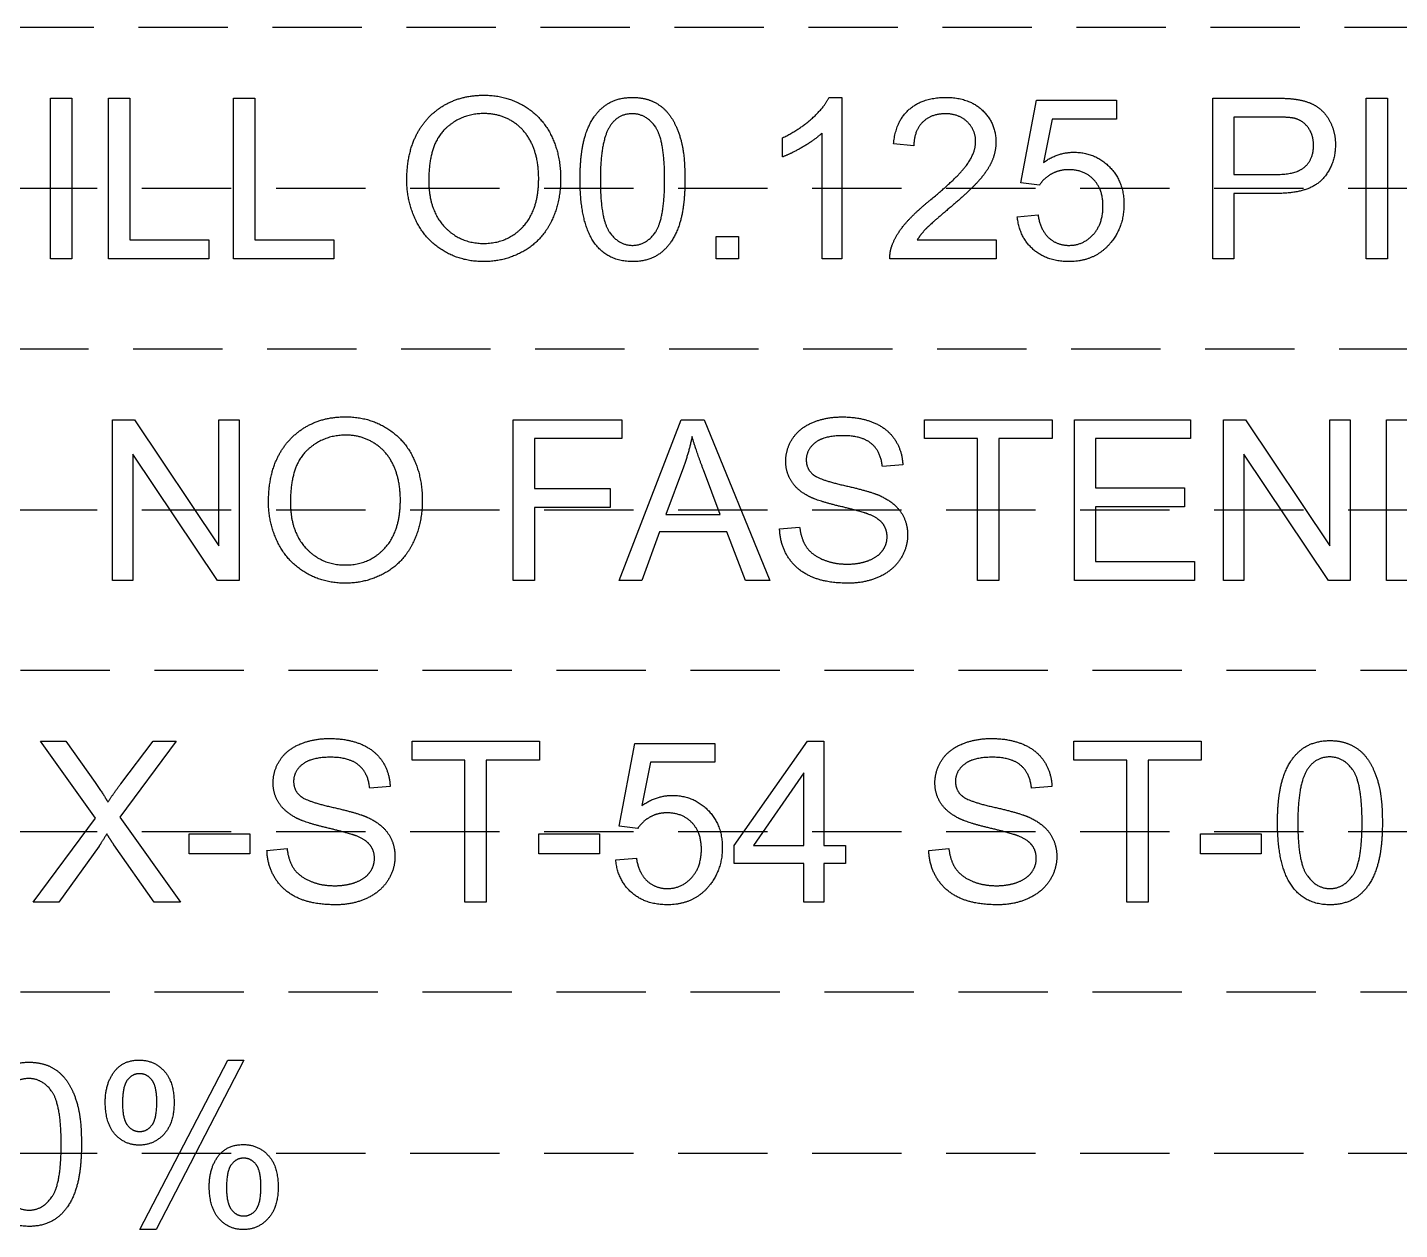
# Model space of a CAD drawing. Header units: millimetres. Extents: x 0 to 340, y 0 to 220.
# Drawn here: x 38.11 to 45.79, y 14.77 to 21.5 of the extents above; entities that cross this region are included whole.
import ezdxf

# ---------------------------------------------------------------- set-up
doc = ezdxf.new("R2010")
doc.units = ezdxf.units.MM
doc.linetypes.add('DASHED', pattern=[0.75, 0.5, -0.25])
doc.layers.get('0').update_dxf_attribs({"linetype": 'CONTINUOUS'})

msp = doc.modelspace()

# ---------------------------------------------------------------- linework, layer by layer
at = {"linetype": 'DASHED'}
for p, q in [((53.48, 21.5), (20, 21.5)), ((20, 20.6), (53.48, 20.6)), ((49.7, 19.7), (20, 19.7)), ((20, 18.8), (49.7, 18.8)), ((51.32, 17.9), (20, 17.9)), ((20, 17), (51.32, 17)), ((51.32, 16.1), (20, 16.1)), ((20, 15.2), (51.32, 15.2))]:
    msp.add_line(p, q, dxfattribs=at)
for p, q in [((38.2382, 20.2046), (38.2382, 21.1046)), ((38.2382, 21.1046), (38.3573, 21.1046)), ((38.3573, 21.1046), (38.3573, 20.2046)), ((38.5623, 20.2046), (38.5623, 21.1046)), ((38.5623, 21.1046), (38.6814, 21.1046)), ((38.6814, 21.1046), (38.6814, 20.3108)), ((39.2616, 20.2046), (39.2616, 21.1046)), ((39.2616, 21.1046), (39.3807, 21.1046)), ((39.3807, 21.1046), (39.3807, 20.3108)), ((42.5952, 21.1083), (42.6664, 21.1083)), ((42.6664, 21.1083), (42.6664, 20.2046)), ((43.6683, 20.6301), (43.7555, 21.0924)), ((43.7555, 21.0924), (44.203, 21.0924)), ((44.203, 21.0924), (44.203, 20.9868)), ((44.742, 20.2046), (44.742, 21.1046)), ((44.742, 21.1046), (45.0815, 21.1046)), ((45.6009, 20.2046), (45.6009, 21.1046)), ((45.6009, 21.1046), (45.72, 21.1046)), ((45.72, 21.1046), (45.72, 20.2046)), ((43.8439, 20.9868), (43.7954, 20.7449)), ((44.203, 20.9868), (43.8439, 20.9868)), ((45.0913, 20.9984), (44.8611, 20.9984)), ((44.8611, 20.9984), (44.8611, 20.6767)), ((42.5559, 20.2046), (42.5559, 20.9088)), ((42.3349, 20.7756), (42.3349, 20.8824)), ((43.0697, 20.8364), (42.9561, 20.848)), ((44.8611, 20.6767), (45.0938, 20.6767)), ((43.772, 20.6166), (43.6683, 20.6301)), ((45.092, 20.5705), (44.8611, 20.5705)), ((44.8611, 20.5705), (44.8611, 20.2046)), ((43.6486, 20.4404), (43.7647, 20.4502)), ((38.6814, 20.3108), (39.1247, 20.3108)), ((39.1247, 20.3108), (39.1247, 20.2046)), ((39.3807, 20.3108), (39.8239, 20.3108)), ((39.8239, 20.3108), (39.8239, 20.2046)), ((41.9628, 20.2046), (41.9628, 20.3305)), ((41.9628, 20.3305), (42.0887, 20.3305)), ((42.0887, 20.3305), (42.0887, 20.2046)), ((43.0887, 20.3108), (43.5302, 20.3108)), ((43.5302, 20.3108), (43.5302, 20.2046)), ((38.3573, 20.2046), (38.2382, 20.2046)), ((39.1247, 20.2046), (38.5623, 20.2046)), ((39.8239, 20.2046), (39.2616, 20.2046)), ((42.0887, 20.2046), (41.9628, 20.2046)), ((42.6664, 20.2046), (42.5559, 20.2046)), ((43.5302, 20.2046), (42.9353, 20.2046)), ((44.8611, 20.2046), (44.742, 20.2046)), ((45.72, 20.2046), (45.6009, 20.2046)), ((38.5851, 18.4046), (38.5851, 19.3046)), ((38.5851, 19.3046), (38.7072, 19.3046)), ((38.7072, 19.3046), (39.1799, 18.598)), ((39.1799, 18.598), (39.1799, 19.3046)), ((39.1799, 19.3046), (39.2941, 19.3046)), ((39.2941, 19.3046), (39.2941, 18.4046)), ((40.8277, 18.4046), (40.8277, 19.3046)), ((40.8277, 19.3046), (41.4349, 19.3046)), ((41.4214, 18.4046), (41.767, 19.3046)), ((41.4349, 19.3046), (41.4349, 19.1984)), ((41.767, 19.3046), (41.8953, 19.3046)), ((41.8953, 19.3046), (42.2636, 18.4046)), ((43.1299, 19.1984), (43.1299, 19.3046)), ((43.1299, 19.3046), (43.8432, 19.3046)), ((43.8432, 19.3046), (43.8432, 19.1984)), ((43.9679, 18.4046), (43.9679, 19.3046)), ((43.9679, 19.3046), (44.6186, 19.3046)), ((44.6186, 19.3046), (44.6186, 19.1984)), ((44.8028, 18.4046), (44.8028, 19.3046)), ((44.8028, 19.3046), (44.925, 19.3046)), ((44.925, 19.3046), (45.3977, 18.598)), ((45.3977, 18.598), (45.3977, 19.3046)), ((45.3977, 19.3046), (45.5119, 19.3046)), ((45.5119, 19.3046), (45.5119, 18.4046)), ((45.7145, 18.4046), (45.7145, 19.3046)), ((45.7145, 19.3046), (46.3652, 19.3046)), ((41.4349, 19.1984), (40.9468, 19.1984)), ((40.9468, 19.1984), (40.9468, 18.9197)), ((43.4264, 19.1984), (43.1299, 19.1984)), ((43.4264, 18.4046), (43.4264, 19.1984)), ((43.8432, 19.1984), (43.5455, 19.1984)), ((43.5455, 19.1984), (43.5455, 18.4046)), ((44.6186, 19.1984), (44.087, 19.1984)), ((44.087, 19.1984), (44.087, 18.9228)), ((39.172, 18.4046), (38.6993, 19.1119)), ((38.6993, 19.1119), (38.6993, 18.4046)), ((43.0077, 19.0511), (42.8935, 19.0425)), ((45.3897, 18.4046), (44.917, 19.1119)), ((44.917, 19.1119), (44.917, 18.4046)), ((41.7799, 19.0382), (41.681, 18.7742)), ((41.9862, 18.7742), (41.8922, 19.0235)), ((40.9468, 18.9197), (41.3692, 18.9197)), ((41.3692, 18.9197), (41.3692, 18.8135)), ((44.087, 18.9228), (44.5849, 18.9228)), ((44.5849, 18.9228), (44.5849, 18.8172)), ((41.3692, 18.8135), (40.9468, 18.8135)), ((40.9468, 18.8135), (40.9468, 18.4046)), ((44.5849, 18.8172), (44.087, 18.8172)), ((44.087, 18.8172), (44.087, 18.5108)), ((41.681, 18.7742), (41.9862, 18.7742)), ((41.6467, 18.6772), (41.5478, 18.4046)), ((42.023, 18.6772), (41.6467, 18.6772)), ((42.128, 18.4046), (42.023, 18.6772)), ((42.3183, 18.6938), (42.4306, 18.7036)), ((44.087, 18.5108), (44.6395, 18.5108)), ((44.6395, 18.5108), (44.6395, 18.4046)), ((38.6993, 18.4046), (38.5851, 18.4046)), ((39.2941, 18.4046), (39.172, 18.4046)), ((40.9468, 18.4046), (40.8277, 18.4046)), ((41.5478, 18.4046), (41.4214, 18.4046)), ((42.2636, 18.4046), (42.128, 18.4046)), ((43.5455, 18.4046), (43.4264, 18.4046)), ((44.6395, 18.4046), (43.9679, 18.4046)), ((44.917, 18.4046), (44.8028, 18.4046)), ((45.5119, 18.4046), (45.3897, 18.4046)), ((46.3861, 18.4046), (45.7145, 18.4046)), ((38.4893, 17.0737), (38.1823, 17.5046)), ((38.1823, 17.5046), (38.3241, 17.5046)), ((38.3241, 17.5046), (38.4875, 17.2738)), ((38.9417, 17.5046), (38.6256, 17.0804)), ((38.6311, 17.2658), (38.8122, 17.5046)), ((38.8122, 17.5046), (38.9417, 17.5046)), ((40.2611, 17.3984), (40.2611, 17.5046)), ((40.2611, 17.5046), (40.9744, 17.5046)), ((40.9744, 17.5046), (40.9744, 17.3984)), ((41.4207, 17.0301), (41.5079, 17.4924)), ((41.5079, 17.4924), (41.9555, 17.4924)), ((41.9555, 17.4924), (41.9555, 17.3868)), ((42.0641, 16.9214), (42.4748, 17.5046)), ((42.4748, 17.5046), (42.5651, 17.5046)), ((42.5651, 17.5046), (42.5651, 16.9214)), ((43.9648, 17.3984), (43.9648, 17.5046)), ((43.9648, 17.5046), (44.6782, 17.5046)), ((44.6782, 17.5046), (44.6782, 17.3984)), ((40.5576, 17.3984), (40.2611, 17.3984)), ((40.5576, 16.6046), (40.5576, 17.3984)), ((40.9744, 17.3984), (40.6767, 17.3984)), ((40.6767, 17.3984), (40.6767, 16.6046)), ((41.5963, 17.3868), (41.5478, 17.1449)), ((41.9555, 17.3868), (41.5963, 17.3868)), ((44.2613, 17.3984), (43.9648, 17.3984)), ((44.2613, 16.6046), (44.2613, 17.3984)), ((44.6782, 17.3984), (44.3804, 17.3984)), ((44.3804, 17.3984), (44.3804, 16.6046)), ((42.4546, 17.3272), (42.1728, 16.9214)), ((42.4546, 16.9214), (42.4546, 17.3272)), ((40.1389, 17.2511), (40.0247, 17.2425)), ((43.8426, 17.2511), (43.7284, 17.2425)), ((38.1412, 16.6046), (38.4893, 17.0737)), ((38.6256, 17.0804), (38.9663, 16.6046)), ((39.0142, 16.8748), (39.0142, 16.9859)), ((39.0142, 16.9859), (39.3537, 16.9859)), ((39.3537, 16.9859), (39.3537, 16.8748)), ((40.9701, 16.8748), (40.9701, 16.9859)), ((40.9701, 16.9859), (41.3096, 16.9859)), ((41.3096, 16.9859), (41.3096, 16.8748)), ((41.5245, 17.0166), (41.4207, 17.0301)), ((44.6739, 16.8748), (44.6739, 16.9859)), ((44.6739, 16.9859), (45.0134, 16.9859)), ((45.0134, 16.9859), (45.0134, 16.8748)), ((38.5102, 16.9183), (38.2842, 16.6046)), ((38.819, 16.6046), (38.5924, 16.9257)), ((39.4495, 16.8938), (39.5618, 16.9036)), ((42.0641, 16.8201), (42.0641, 16.9214)), ((42.1728, 16.9214), (42.4546, 16.9214)), ((42.5651, 16.9214), (42.6866, 16.9214)), ((42.6866, 16.9214), (42.6866, 16.8201)), ((43.1532, 16.8938), (43.2656, 16.9036)), ((39.3537, 16.8748), (39.0142, 16.8748)), ((41.3096, 16.8748), (40.9701, 16.8748)), ((41.4011, 16.8404), (41.5171, 16.8502)), ((42.4546, 16.8201), (42.0641, 16.8201)), ((42.4546, 16.6046), (42.4546, 16.8201)), ((42.6866, 16.8201), (42.5651, 16.8201)), ((42.5651, 16.8201), (42.5651, 16.6046)), ((45.0134, 16.8748), (44.6739, 16.8748)), ((38.2842, 16.6046), (38.1412, 16.6046)), ((38.9663, 16.6046), (38.819, 16.6046)), ((40.6767, 16.6046), (40.5576, 16.6046)), ((42.5651, 16.6046), (42.4546, 16.6046)), ((44.3804, 16.6046), (44.2613, 16.6046)), ((38.7373, 14.7715), (39.2297, 15.72)), ((39.3193, 15.72), (38.8288, 14.7715)), ((39.2297, 15.72), (39.3193, 15.72)), ((38.8288, 14.7715), (38.7373, 14.7715))]:
    msp.add_line(p, q)
for points in [[(40.3525, 20.9938), (40.4729, 21.1206), (40.6632, 21.1206)], [(40.6632, 21.1206), (40.7878, 21.1206), (40.8879, 21.0611)], [(40.8879, 21.0611), (40.9879, 21.0015), (41.0404, 20.895)], [(41.2344, 20.9054), (41.2673, 21.0027), (41.332, 21.0555)], [(41.332, 21.0555), (41.3968, 21.1083), (41.495, 21.1083)], [(41.495, 21.1083), (41.5675, 21.1083), (41.6221, 21.0792)], [(41.6221, 21.0792), (41.6767, 21.05), (41.7123, 20.9951)], [(42.4969, 20.988), (42.5663, 21.05), (42.5952, 21.1083)], [(42.9561, 20.848), (42.9678, 20.9751), (43.0439, 21.0417)], [(43.0439, 21.0417), (43.1201, 21.1083), (43.2484, 21.1083)], [(43.2484, 21.1083), (43.3779, 21.1083), (43.4534, 21.0365)], [(45.0815, 21.1046), (45.1711, 21.1046), (45.2184, 21.096)], [(45.2184, 21.096), (45.2847, 21.085), (45.3295, 21.054)], [(45.3295, 21.054), (45.3744, 21.023), (45.4017, 20.9671)], [(40.2322, 20.643), (40.2322, 20.8671), (40.3525, 20.9938)], [(40.6638, 21.0181), (40.5373, 21.0181), (40.4461, 20.9312)], [(40.8243, 20.973), (40.7528, 21.0181), (40.6638, 21.0181)], [(40.933, 20.8459), (40.8958, 20.9278), (40.8243, 20.973)], [(41.4938, 21.0168), (41.4177, 21.0168), (41.3722, 20.9524)], [(41.623, 20.9438), (41.5711, 21.0168), (41.4938, 21.0168)], [(41.7123, 20.9951), (41.748, 20.9401), (41.7682, 20.8612)], [(42.3349, 20.8824), (42.4276, 20.926), (42.4969, 20.988)], [(43.1182, 20.969), (43.0703, 20.9211), (43.0697, 20.8364)], [(43.2459, 21.0168), (43.1661, 21.0168), (43.1182, 20.969)], [(43.3684, 20.9717), (43.3214, 21.0168), (43.2459, 21.0168)], [(43.4154, 20.8609), (43.4154, 20.9266), (43.3684, 20.9717)], [(43.4534, 21.0365), (43.5289, 20.9647), (43.5289, 20.8585)], [(45.2025, 20.9905), (45.1724, 20.9984), (45.0913, 20.9984)], [(45.2777, 20.9373), (45.2491, 20.9776), (45.2025, 20.9905)], [(45.4017, 20.9671), (45.429, 20.9113), (45.429, 20.8443)], [(40.4461, 20.9312), (40.355, 20.8443), (40.355, 20.6411)], [(41.0404, 20.895), (41.0929, 20.7885), (41.0929, 20.6534)], [(41.2016, 20.6485), (41.2016, 20.8081), (41.2344, 20.9054)], [(41.3722, 20.9524), (41.3151, 20.8701), (41.3151, 20.6485)], [(41.6749, 20.6485), (41.6749, 20.8707), (41.623, 20.9438)], [(42.5559, 20.9088), (42.516, 20.8707), (42.4512, 20.8327)], [(45.3062, 20.8407), (45.3062, 20.8971), (45.2777, 20.9373)], [(40.9701, 20.654), (40.9701, 20.7639), (40.933, 20.8459)], [(41.7682, 20.8612), (41.7885, 20.7823), (41.7885, 20.6485)], [(42.4512, 20.8327), (42.3864, 20.7946), (42.3349, 20.7756)], [(43.3638, 20.728), (43.4154, 20.7983), (43.4154, 20.8609)], [(43.5289, 20.8585), (43.5289, 20.8044), (43.5068, 20.7523)], [(45.2577, 20.7197), (45.3062, 20.7627), (45.3062, 20.8407)], [(45.429, 20.8443), (45.429, 20.7295), (45.3559, 20.65)], [(43.5068, 20.7523), (43.4847, 20.7001), (43.4335, 20.6424)], [(43.7954, 20.7449), (43.8764, 20.8014), (43.9654, 20.8014)], [(43.9654, 20.8014), (44.0833, 20.8014), (44.1643, 20.7197)], [(43.1655, 20.5374), (43.3122, 20.6577), (43.3638, 20.728)], [(43.8396, 20.6795), (43.7966, 20.6553), (43.772, 20.6166)], [(43.936, 20.7038), (43.8825, 20.7038), (43.8396, 20.6795)], [(44.075, 20.6491), (44.0219, 20.7038), (43.936, 20.7038)], [(44.1643, 20.7197), (44.2454, 20.6381), (44.2454, 20.5098)], [(45.0938, 20.6767), (45.2092, 20.6767), (45.2577, 20.7197)], [(40.2838, 20.4183), (40.2322, 20.5245), (40.2322, 20.643)], [(40.355, 20.6411), (40.355, 20.4784), (40.4425, 20.3848)], [(40.8833, 20.3857), (40.9701, 20.4803), (40.9701, 20.654)], [(41.0929, 20.6534), (41.0929, 20.5165), (41.0377, 20.4085)], [(41.2906, 20.2826), (41.2016, 20.395), (41.2016, 20.6485)], [(41.3151, 20.6485), (41.3151, 20.4269), (41.367, 20.3535)], [(41.623, 20.3538), (41.6749, 20.4275), (41.6749, 20.6485)], [(41.7885, 20.6485), (41.7885, 20.4901), (41.7559, 20.3928)], [(43.4335, 20.6424), (43.3822, 20.5847), (43.2631, 20.484)], [(44.1281, 20.4999), (44.1281, 20.5945), (44.075, 20.6491)], [(45.3559, 20.65), (45.2829, 20.5705), (45.092, 20.5705)], [(43.0209, 20.4011), (43.0709, 20.46), (43.1655, 20.5374)], [(44.2454, 20.5098), (44.2454, 20.3876), (44.1742, 20.2986)], [(43.2631, 20.484), (43.1636, 20.4005), (43.1354, 20.3707)], [(43.7373, 20.258), (43.6597, 20.3268), (43.6486, 20.4404)], [(43.7647, 20.4502), (43.7776, 20.3655), (43.8245, 20.3228)], [(44.0729, 20.3403), (44.1281, 20.4005), (44.1281, 20.4999)], [(40.4354, 20.2507), (40.3353, 20.3121), (40.2838, 20.4183)], [(40.4425, 20.3848), (40.5299, 20.2912), (40.6619, 20.2912)], [(40.6619, 20.2912), (40.7964, 20.2912), (40.8833, 20.3857)], [(41.0377, 20.4085), (40.9824, 20.3004), (40.8811, 20.2449)], [(41.367, 20.3535), (41.4189, 20.2802), (41.495, 20.2802)], [(41.495, 20.2802), (41.5711, 20.2802), (41.623, 20.3538)], [(41.7559, 20.3928), (41.7234, 20.2955), (41.6586, 20.2424)], [(42.9482, 20.2814), (42.9709, 20.3422), (43.0209, 20.4011)], [(43.1354, 20.3707), (43.1072, 20.3409), (43.0887, 20.3108)], [(41.495, 20.1893), (41.3649, 20.1893), (41.2906, 20.2826)], [(42.9353, 20.2046), (42.934, 20.2445), (42.9482, 20.2814)], [(43.8245, 20.3228), (43.8715, 20.2802), (43.9378, 20.2802)], [(43.9378, 20.2802), (44.0176, 20.2802), (44.0729, 20.3403)], [(44.1742, 20.2986), (44.0876, 20.1893), (43.9378, 20.1893)], [(40.6626, 20.1893), (40.5355, 20.1893), (40.4354, 20.2507)], [(40.8811, 20.2449), (40.7798, 20.1893), (40.6626, 20.1893)], [(41.6586, 20.2424), (41.5939, 20.1893), (41.495, 20.1893)], [(43.9378, 20.1893), (43.815, 20.1893), (43.7373, 20.258)], [(39.5784, 19.1938), (39.6987, 19.3206), (39.889, 19.3206)], [(39.889, 19.3206), (40.0136, 19.3206), (40.1137, 19.2611)], [(42.3913, 19.1994), (42.43, 19.2586), (42.5043, 19.2893)], [(42.5043, 19.2893), (42.5786, 19.32), (42.6694, 19.32)], [(42.6694, 19.32), (42.7695, 19.32), (42.8459, 19.2878)], [(42.8459, 19.2878), (42.9224, 19.2555), (42.9635, 19.1929)], [(39.8896, 19.2181), (39.7632, 19.2181), (39.672, 19.1312)], [(40.0502, 19.173), (39.9787, 19.2181), (39.8896, 19.2181)], [(40.1137, 19.2611), (40.2138, 19.2015), (40.2663, 19.095)], [(41.8284, 19.2101), (41.8112, 19.1235), (41.7799, 19.0382)], [(41.8922, 19.0235), (41.8493, 19.137), (41.8284, 19.2101)], [(42.3527, 19.072), (42.3527, 19.1401), (42.3913, 19.1994)], [(42.6744, 19.215), (42.5663, 19.215), (42.5169, 19.1754)], [(42.8312, 19.1714), (42.7781, 19.215), (42.6744, 19.215)], [(39.4581, 18.843), (39.4581, 19.0671), (39.5784, 19.1938)], [(39.672, 19.1312), (39.5808, 19.0443), (39.5808, 18.8411)], [(40.1588, 19.0459), (40.1217, 19.1278), (40.0502, 19.173)], [(42.5169, 19.1754), (42.4675, 19.1358), (42.4675, 19.0799)], [(42.8935, 19.0425), (42.8843, 19.1278), (42.8312, 19.1714)], [(42.9635, 19.1929), (43.0046, 19.1303), (43.0077, 19.0511)], [(40.196, 18.854), (40.196, 18.9639), (40.1588, 19.0459)], [(40.2663, 19.095), (40.3188, 18.9885), (40.3188, 18.8534)], [(42.3843, 18.9599), (42.3527, 19.01), (42.3527, 19.072)], [(42.4675, 19.0799), (42.4675, 19.0314), (42.5025, 19.0001)], [(42.5025, 19.0001), (42.5368, 18.9688), (42.682, 18.936)], [(42.4804, 18.8761), (42.4159, 18.9099), (42.3843, 18.9599)], [(42.682, 18.936), (42.8272, 18.9031), (42.8812, 18.8786)], [(39.5096, 18.6183), (39.4581, 18.7245), (39.4581, 18.843)], [(39.5808, 18.8411), (39.5808, 18.6784), (39.6683, 18.5848)], [(40.1091, 18.5857), (40.196, 18.6803), (40.196, 18.854)], [(40.3188, 18.8534), (40.3188, 18.7165), (40.2635, 18.6085)], [(42.6541, 18.82), (42.5301, 18.8497), (42.4804, 18.8761)], [(42.8143, 18.7761), (42.7781, 18.7902), (42.6541, 18.82)], [(42.8812, 18.8786), (42.9598, 18.8424), (42.9973, 18.7868)], [(42.8954, 18.723), (42.8708, 18.7546), (42.8143, 18.7761)], [(42.9973, 18.7868), (43.0347, 18.7312), (43.0347, 18.6588)], [(42.3677, 18.532), (42.3207, 18.6035), (42.3183, 18.6938)], [(42.4306, 18.7036), (42.4386, 18.6361), (42.4678, 18.5928)], [(42.9199, 18.649), (42.9199, 18.6913), (42.8954, 18.723)], [(39.6613, 18.4507), (39.5612, 18.5121), (39.5096, 18.6183)], [(39.6683, 18.5848), (39.7558, 18.4912), (39.8878, 18.4912)], [(39.8878, 18.4912), (40.0222, 18.4912), (40.1091, 18.5857)], [(40.2635, 18.6085), (40.2083, 18.5004), (40.107, 18.4449)], [(42.4678, 18.5928), (42.4969, 18.5495), (42.5583, 18.5228)], [(42.8944, 18.5719), (42.9199, 18.6072), (42.9199, 18.649)], [(43.0347, 18.6588), (43.0347, 18.587), (42.9936, 18.5234)], [(42.4972, 18.4249), (42.4147, 18.4605), (42.3677, 18.532)], [(42.5583, 18.5228), (42.6197, 18.4961), (42.6965, 18.4961)], [(42.6965, 18.4961), (42.7646, 18.4961), (42.8168, 18.5164)], [(42.8168, 18.5164), (42.869, 18.5366), (42.8944, 18.5719)], [(42.9936, 18.5234), (42.9525, 18.4599), (42.8754, 18.4246)], [(39.8884, 18.3893), (39.7613, 18.3893), (39.6613, 18.4507)], [(40.107, 18.4449), (40.0057, 18.3893), (39.8884, 18.3893)], [(42.702, 18.3893), (42.5798, 18.3893), (42.4972, 18.4249)], [(42.8754, 18.4246), (42.7984, 18.3893), (42.702, 18.3893)], [(39.6355, 17.4893), (39.7098, 17.52), (39.8006, 17.52)], [(39.8006, 17.52), (39.9007, 17.52), (39.9771, 17.4878)], [(43.3392, 17.4893), (43.4135, 17.52), (43.5044, 17.52)], [(43.5044, 17.52), (43.6044, 17.52), (43.6809, 17.4878)], [(45.2353, 17.4555), (45.3001, 17.5083), (45.3983, 17.5083)], [(45.3983, 17.5083), (45.4707, 17.5083), (45.5254, 17.4792)], [(39.5225, 17.3994), (39.5612, 17.4586), (39.6355, 17.4893)], [(39.9771, 17.4878), (40.0535, 17.4555), (40.0947, 17.3929)], [(43.2263, 17.3994), (43.2649, 17.4586), (43.3392, 17.4893)], [(43.6809, 17.4878), (43.7573, 17.4555), (43.7984, 17.3929)], [(45.1377, 17.3054), (45.1705, 17.4027), (45.2353, 17.4555)], [(45.5254, 17.4792), (45.58, 17.45), (45.6156, 17.3951)], [(39.4838, 17.272), (39.4838, 17.3401), (39.5225, 17.3994)], [(39.6481, 17.3754), (39.5986, 17.3358), (39.5986, 17.2799)], [(39.8055, 17.415), (39.6975, 17.415), (39.6481, 17.3754)], [(39.9624, 17.3714), (39.9093, 17.415), (39.8055, 17.415)], [(40.0247, 17.2425), (40.0155, 17.3278), (39.9624, 17.3714)], [(40.0947, 17.3929), (40.1358, 17.3303), (40.1389, 17.2511)], [(43.1876, 17.272), (43.1876, 17.3401), (43.2263, 17.3994)], [(43.3518, 17.3754), (43.3024, 17.3358), (43.3024, 17.2799)], [(43.5093, 17.415), (43.4012, 17.415), (43.3518, 17.3754)], [(43.6661, 17.3714), (43.613, 17.415), (43.5093, 17.415)], [(43.7284, 17.2425), (43.7192, 17.3278), (43.6661, 17.3714)], [(43.7984, 17.3929), (43.8396, 17.3303), (43.8426, 17.2511)], [(45.3971, 17.4168), (45.3209, 17.4168), (45.2755, 17.3524)], [(45.5263, 17.3438), (45.4744, 17.4168), (45.3971, 17.4168)], [(45.6156, 17.3951), (45.6512, 17.3401), (45.6715, 17.2612)], [(39.5986, 17.2799), (39.5986, 17.2314), (39.6336, 17.2001)], [(43.3024, 17.2799), (43.3024, 17.2314), (43.3374, 17.2001)], [(45.1048, 17.0485), (45.1048, 17.2081), (45.1377, 17.3054)], [(45.2755, 17.3524), (45.2184, 17.2701), (45.2184, 17.0485)], [(45.5782, 17.0485), (45.5782, 17.2707), (45.5263, 17.3438)], [(38.4875, 17.2738), (38.5384, 17.202), (38.5599, 17.1633)], [(38.5599, 17.1633), (38.59, 17.2124), (38.6311, 17.2658)], [(39.5155, 17.1599), (39.4838, 17.21), (39.4838, 17.272)], [(41.5478, 17.1449), (41.6289, 17.2014), (41.7179, 17.2014)], [(41.7179, 17.2014), (41.8357, 17.2014), (41.9168, 17.1197)], [(43.2192, 17.1599), (43.1876, 17.21), (43.1876, 17.272)], [(45.6715, 17.2612), (45.6917, 17.1823), (45.6917, 17.0485)], [(39.6115, 17.0761), (39.5471, 17.1099), (39.5155, 17.1599)], [(39.6336, 17.2001), (39.668, 17.1688), (39.8132, 17.136)], [(39.8132, 17.136), (39.9584, 17.1031), (40.0124, 17.0786)], [(43.3153, 17.0761), (43.2508, 17.1099), (43.2192, 17.1599)], [(43.3374, 17.2001), (43.3718, 17.1688), (43.517, 17.136)], [(43.517, 17.136), (43.6621, 17.1031), (43.7162, 17.0786)], [(39.7853, 17.02), (39.6613, 17.0497), (39.6115, 17.0761)], [(40.0124, 17.0786), (40.091, 17.0424), (40.1284, 16.9868)], [(41.592, 17.0795), (41.549, 17.0553), (41.5245, 17.0166)], [(41.6884, 17.1038), (41.635, 17.1038), (41.592, 17.0795)], [(41.8275, 17.0491), (41.7744, 17.1038), (41.6884, 17.1038)], [(41.8806, 16.8999), (41.8806, 16.9945), (41.8275, 17.0491)], [(41.9168, 17.1197), (41.9978, 17.0381), (41.9978, 16.9098)], [(43.489, 17.02), (43.365, 17.0497), (43.3153, 17.0761)], [(43.7162, 17.0786), (43.7948, 17.0424), (43.8322, 16.9868)], [(45.1939, 16.6826), (45.1048, 16.795), (45.1048, 17.0485)], [(45.2184, 17.0485), (45.2184, 16.8269), (45.2703, 16.7535)], [(45.5263, 16.7538), (45.5782, 16.8275), (45.5782, 17.0485)], [(45.6917, 17.0485), (45.6917, 16.8901), (45.6592, 16.7928)], [(38.5531, 16.9859), (38.5231, 16.9368), (38.5102, 16.9183)], [(38.5924, 16.9257), (38.5734, 16.9533), (38.5531, 16.9859)], [(39.9455, 16.9761), (39.9093, 16.9902), (39.7853, 17.02)], [(40.0265, 16.923), (40.002, 16.9546), (39.9455, 16.9761)], [(40.1284, 16.9868), (40.1659, 16.9312), (40.1659, 16.8588)], [(43.6493, 16.9761), (43.613, 16.9902), (43.489, 17.02)], [(43.7303, 16.923), (43.7057, 16.9546), (43.6493, 16.9761)], [(43.8322, 16.9868), (43.8696, 16.9312), (43.8696, 16.8588)], [(39.4989, 16.732), (39.4519, 16.8035), (39.4495, 16.8938)], [(39.5618, 16.9036), (39.5698, 16.8361), (39.5989, 16.7928)], [(40.0511, 16.849), (40.0511, 16.8913), (40.0265, 16.923)], [(41.8253, 16.7403), (41.8806, 16.8005), (41.8806, 16.8999)], [(41.9978, 16.9098), (41.9978, 16.7876), (41.9266, 16.6986)], [(43.2026, 16.732), (43.1557, 16.8035), (43.1532, 16.8938)], [(43.2656, 16.9036), (43.2735, 16.8361), (43.3027, 16.7928)], [(43.7548, 16.849), (43.7548, 16.8913), (43.7303, 16.923)], [(40.0256, 16.7719), (40.0511, 16.8072), (40.0511, 16.849)], [(40.1659, 16.8588), (40.1659, 16.787), (40.1248, 16.7234)], [(41.4898, 16.658), (41.4121, 16.7268), (41.4011, 16.8404)], [(41.5171, 16.8502), (41.53, 16.7655), (41.577, 16.7228)], [(43.7294, 16.7719), (43.7548, 16.8072), (43.7548, 16.849)], [(43.8696, 16.8588), (43.8696, 16.787), (43.8285, 16.7234)], [(39.5989, 16.7928), (39.6281, 16.7495), (39.6895, 16.7228)], [(39.948, 16.7164), (40.0001, 16.7366), (40.0256, 16.7719)], [(41.6902, 16.6802), (41.7701, 16.6802), (41.8253, 16.7403)], [(43.3027, 16.7928), (43.3319, 16.7495), (43.3932, 16.7228)], [(43.6517, 16.7164), (43.7039, 16.7366), (43.7294, 16.7719)], [(45.2703, 16.7535), (45.3222, 16.6802), (45.3983, 16.6802)], [(45.3983, 16.6802), (45.4744, 16.6802), (45.5263, 16.7538)], [(45.6592, 16.7928), (45.6267, 16.6955), (45.5619, 16.6424)], [(39.6284, 16.6249), (39.5458, 16.6605), (39.4989, 16.732)], [(39.6895, 16.7228), (39.7509, 16.6961), (39.8276, 16.6961)], [(39.8276, 16.6961), (39.8958, 16.6961), (39.948, 16.7164)], [(40.1248, 16.7234), (40.0836, 16.6599), (40.0066, 16.6246)], [(41.577, 16.7228), (41.6239, 16.6802), (41.6902, 16.6802)], [(41.9266, 16.6986), (41.84, 16.5893), (41.6902, 16.5893)], [(43.3322, 16.6249), (43.2496, 16.6605), (43.2026, 16.732)], [(43.3932, 16.7228), (43.4546, 16.6961), (43.5314, 16.6961)], [(43.5314, 16.6961), (43.5995, 16.6961), (43.6517, 16.7164)], [(43.8285, 16.7234), (43.7874, 16.6599), (43.7103, 16.6246)], [(45.3983, 16.5893), (45.2681, 16.5893), (45.1939, 16.6826)], [(39.8332, 16.5893), (39.711, 16.5893), (39.6284, 16.6249)], [(40.0066, 16.6246), (39.9295, 16.5893), (39.8332, 16.5893)], [(41.6902, 16.5893), (41.5675, 16.5893), (41.4898, 16.658)], [(43.5369, 16.5893), (43.4147, 16.5893), (43.3322, 16.6249)], [(43.7103, 16.6246), (43.6333, 16.5893), (43.5369, 16.5893)], [(45.5619, 16.6424), (45.4971, 16.5893), (45.3983, 16.5893)], [(37.9549, 15.6555), (38.0196, 15.7083), (38.1179, 15.7083)], [(38.1179, 15.7083), (38.1903, 15.7083), (38.245, 15.6792)], [(38.245, 15.6792), (38.2996, 15.65), (38.3352, 15.5951)], [(38.593, 15.6525), (38.6415, 15.72), (38.7336, 15.72)], [(38.7336, 15.72), (38.8184, 15.72), (38.8739, 15.6595)], [(38.1166, 15.6168), (38.0405, 15.6168), (37.9951, 15.5524)], [(38.2459, 15.5438), (38.194, 15.6168), (38.1166, 15.6168)], [(38.3352, 15.5951), (38.3708, 15.5401), (38.3911, 15.4612)], [(38.5445, 15.4885), (38.5445, 15.5849), (38.593, 15.6525)], [(38.6682, 15.6083), (38.6409, 15.5726), (38.6409, 15.4775)], [(38.7367, 15.6439), (38.6956, 15.6439), (38.6682, 15.6083)], [(38.8055, 15.6086), (38.7778, 15.6439), (38.7367, 15.6439)], [(38.8331, 15.4861), (38.8331, 15.5733), (38.8055, 15.6086)], [(38.8739, 15.6595), (38.9295, 15.599), (38.9295, 15.4818)], [(38.2978, 15.2485), (38.2978, 15.4707), (38.2459, 15.5438)], [(38.3911, 15.4612), (38.4113, 15.3823), (38.4113, 15.2485)], [(38.5989, 15.305), (38.5445, 15.3658), (38.5445, 15.4885)], [(38.6409, 15.4775), (38.6409, 15.3909), (38.6686, 15.3556)], [(38.8058, 15.3559), (38.8331, 15.3915), (38.8331, 15.4861)], [(38.9295, 15.4818), (38.9295, 15.3676), (38.8733, 15.3059)], [(38.7349, 15.2442), (38.6532, 15.2442), (38.5989, 15.305)], [(38.6686, 15.3556), (38.6962, 15.3203), (38.7367, 15.3203)], [(38.8733, 15.3059), (38.8171, 15.2442), (38.7349, 15.2442)], [(38.7367, 15.3203), (38.7784, 15.3203), (38.8058, 15.3559)], [(38.2459, 14.9538), (38.2978, 15.0275), (38.2978, 15.2485)], [(38.4113, 15.2485), (38.4113, 15.0901), (38.3788, 14.9928)], [(39.175, 15.18), (39.2235, 15.2473), (39.3162, 15.2473)], [(39.3162, 15.2473), (39.401, 15.2473), (39.4565, 15.1868)], [(39.1265, 15.0158), (39.1265, 15.1128), (39.175, 15.18)], [(39.2502, 15.1355), (39.2229, 15.0999), (39.2229, 15.0048)], [(39.3193, 15.1711), (39.2776, 15.1711), (39.2502, 15.1355)], [(39.3881, 15.1358), (39.3604, 15.1711), (39.3193, 15.1711)], [(39.4157, 15.0134), (39.4157, 15.1005), (39.3881, 15.1358)], [(39.4565, 15.1868), (39.5121, 15.1263), (39.5121, 15.0091)], [(38.3788, 14.9928), (38.3462, 14.8955), (38.2815, 14.8424)], [(39.1809, 14.8326), (39.1265, 14.8937), (39.1265, 15.0158)], [(39.2229, 15.0048), (39.2229, 14.9188), (39.2505, 14.8832)], [(39.3884, 14.8832), (39.4157, 14.9188), (39.4157, 15.0134)], [(39.5121, 15.0091), (39.5121, 14.8949), (39.4559, 14.8332)], [(37.9899, 14.9535), (38.0417, 14.8802), (38.1179, 14.8802)], [(38.1179, 14.8802), (38.194, 14.8802), (38.2459, 14.9538)], [(38.1179, 14.7893), (37.9877, 14.7893), (37.9134, 14.8826)], [(38.2815, 14.8424), (38.2167, 14.7893), (38.1179, 14.7893)], [(39.3169, 14.7715), (39.2352, 14.7715), (39.1809, 14.8326)], [(39.2505, 14.8832), (39.2782, 14.8476), (39.3187, 14.8476)], [(39.4559, 14.8332), (39.3997, 14.7715), (39.3169, 14.7715)], [(39.3187, 14.8476), (39.3611, 14.8476), (39.3884, 14.8832)]]:
    msp.add_open_spline(points, degree=2)

doc.saveas('drawing.dxf')
